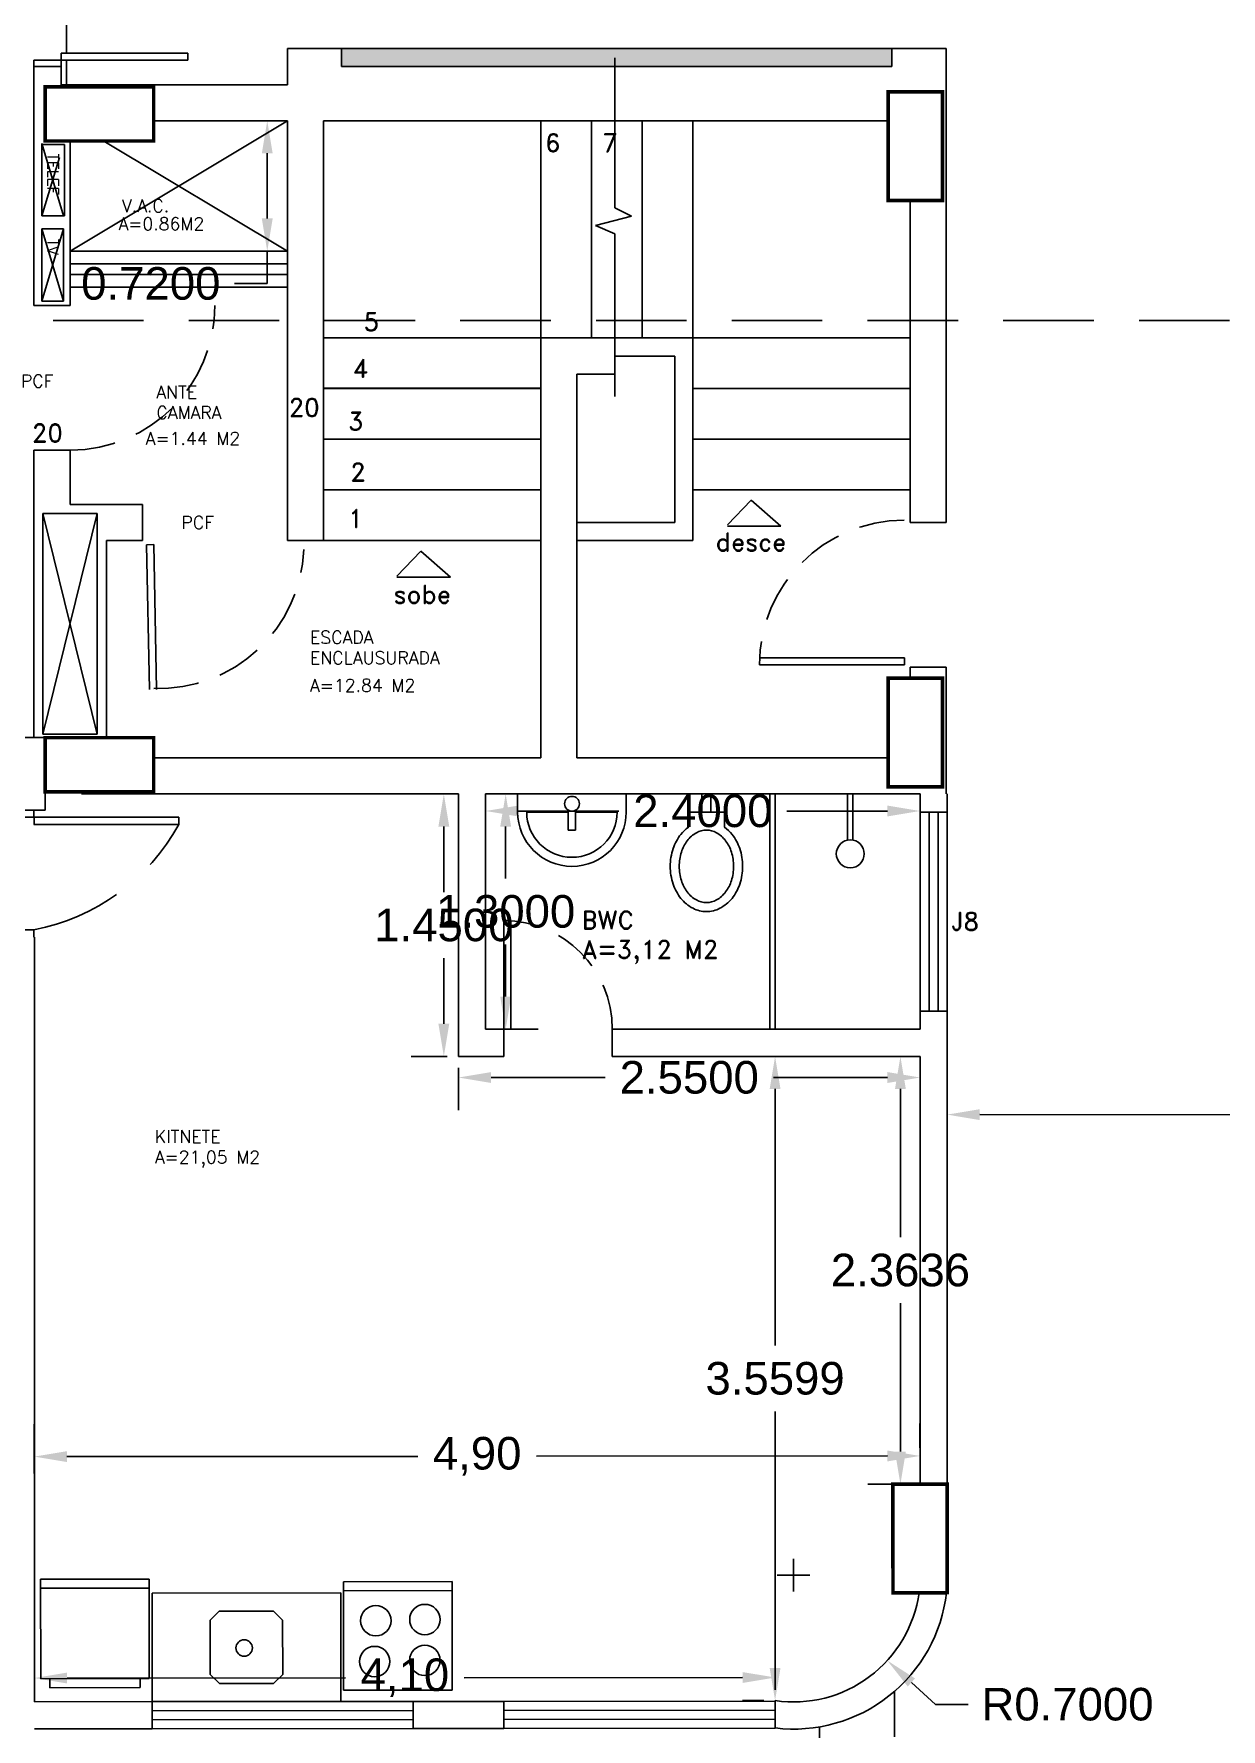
# Model space of a CAD drawing. Header units: millimetres. Extents: x 2200 to 2403, y 2380 to 2511.
# Drawn here: x 2308.25 to 2314.81, y 2430.22 to 2439.59 of the extents above; entities that cross this region are included whole.
import ezdxf

# ---------------------------------------------------------------- set-up
doc = ezdxf.new("R2010")
doc.units = ezdxf.units.MM
doc.linetypes.add('DASHED', pattern=[0.75, 0.5, -0.25])
doc.linetypes.add('HIDDEN', pattern=[0.375, 0.25, -0.125])
doc.layers.add('VERMELHO', color=1, linetype='DASHED')
doc.styles.add('ROMAND', font='romand', dxfattribs={"height": 0.1})
doc.styles.get("Standard").update_dxf_attribs({"font": 'arial.ttf'})
doc.dimstyles.get("Standard").update_dxf_attribs({"dimtxt": 0.18, "dimasz": 0.18, "dimexe": 0.18, "dimexo": 0.0625, "dimgap": 0.09, "dimtad": 0, "dimtih": 1, "dimtoh": 1, "dimdec": 4, "dimzin": 0, "dimdsep": 46, "dimtxsty": 'Standard', "dimcen": 0.09, "dimadec": 0, "dimazin": 0, "dimtfac": 1, "dimtdec": 4, "dimtofl": 0, "dimtmove": 0, "dimatfit": 3, "dimfxl": 1, "dimtolj": 1, "dimtzin": 0, "dimarcsym": 0})

# ---------------------------------------------------------------- blocks, each defined once
blk = doc.blocks.new('*D201')
at = {"color": 0, "lineweight": -2, "transparency": 16777216}
for p, q in [((2313.2985, 2434.1238), (2313.2983, 2433.4345)), ((2318.5375, 2434.1227), (2318.5374, 2433.4334)), ((2313.4784, 2433.6144), (2315.4716, 2433.614)), ((2318.3574, 2433.6134), (2316.3641, 2433.6138))]:
    blk.add_line(p, q, dxfattribs=at)
at = {"color": 0, "transparency": 16777216}
for points in [[(2313.4784, 2433.6444), (2313.4783, 2433.5844), (2313.2984, 2433.6145)], [(2318.3574, 2433.6434), (2318.3574, 2433.5834), (2318.5374, 2433.6134)]]:
    blk.add_solid(points, dxfattribs=at)
at = {"layer": 'DEFPOINTS', "color": 0, "transparency": 16777216}
for p in [(2313.2985, 2434.1863), (2318.5375, 2434.1852), (2318.5374, 2433.6134)]:
    blk.add_point(p, dxfattribs=at)
at = {"color": 0, "transparency": 16777216, "insert": (2315.9179, 2433.6139), "char_height": 0.18, "attachment_point": 5}
blk.add_mtext('\\A1;5.2391', dxfattribs=at)
blk = doc.blocks.new('*D173')
at = {"color": 0, "lineweight": -2, "transparency": 16777216}
for p, q in [((2309.5906, 2439.1063), (2309.362, 2439.1063)), ((2309.542, 2438.9263), (2309.542, 2438.5663)), ((2309.5906, 2438.3863), (2309.362, 2438.3863)), ((2309.542, 2438.3863), (2309.542, 2438.2063)), ((2309.542, 2438.2063), (2309.362, 2438.2063))]:
    blk.add_line(p, q, dxfattribs=at)
at = {"color": 0, "transparency": 16777216}
for points in [[(2309.512, 2438.9263), (2309.572, 2438.9263), (2309.542, 2439.1063)], [(2309.512, 2438.5663), (2309.572, 2438.5663), (2309.542, 2438.3863)]]:
    blk.add_solid(points, dxfattribs=at)
at = {"layer": 'DEFPOINTS', "color": 0, "transparency": 16777216}
for p in [(2309.6531, 2439.1063), (2309.542, 2438.3863), (2309.6531, 2438.3863)]:
    blk.add_point(p, dxfattribs=at)
at = {"color": 0, "transparency": 16777216, "insert": (2308.8987, 2438.2063), "char_height": 0.18, "attachment_point": 5}
blk.add_mtext('\\A1;0.7200', dxfattribs=at)
blk = doc.blocks.new('*D231')
at = {"color": 0, "lineweight": -2, "transparency": 16777216}
for p, q in [((2308.256, 2430.4326), (2308.2558, 2430.681)), ((2312.3484, 2430.4358), (2312.3482, 2430.6841)), ((2308.4359, 2430.5011), (2309.9751, 2430.5023)), ((2312.1684, 2430.504), (2310.6293, 2430.5028))]:
    blk.add_line(p, q, dxfattribs=at)
at = {"color": 0, "transparency": 16777216}
for points in [[(2308.4359, 2430.5311), (2308.436, 2430.4711), (2308.2559, 2430.501)], [(2312.1684, 2430.534), (2312.1684, 2430.474), (2312.3484, 2430.5041)]]:
    blk.add_solid(points, dxfattribs=at)
at = {"layer": 'DEFPOINTS', "color": 0, "transparency": 16777216}
for p in [(2312.3484, 2430.5041), (2308.256, 2430.3701), (2312.3485, 2430.3733)]:
    blk.add_point(p, dxfattribs=at)
at = {"color": 0, "transparency": 16777216, "insert": (2310.3022, 2430.5025), "char_height": 0.18, "attachment_point": 5}
blk.add_mtext('\\A1;4,10', dxfattribs=at)
blk = doc.blocks.new('*D232')
at = {"color": 0, "lineweight": -2, "transparency": 16777216}
for p, q in [((2308.2551, 2431.6315), (2308.2549, 2431.9046)), ((2313.1484, 2431.6352), (2313.1482, 2431.9083)), ((2308.435, 2431.7247), (2310.3746, 2431.7262)), ((2312.9684, 2431.7282), (2311.0288, 2431.7267))]:
    blk.add_line(p, q, dxfattribs=at)
at = {"color": 0, "transparency": 16777216}
for points in [[(2308.435, 2431.7547), (2308.435, 2431.6947), (2308.255, 2431.7246)], [(2312.9683, 2431.7582), (2312.9684, 2431.6982), (2313.1484, 2431.7283)]]:
    blk.add_solid(points, dxfattribs=at)
at = {"layer": 'DEFPOINTS', "color": 0, "transparency": 16777216}
for p in [(2308.255, 2431.7246), (2308.2551, 2431.569), (2313.1485, 2431.5727)]:
    blk.add_point(p, dxfattribs=at)
at = {"color": 0, "transparency": 16777216, "insert": (2310.7017, 2431.7265), "char_height": 0.18, "attachment_point": 5}
blk.add_mtext('\\A1;4,90', dxfattribs=at)
blk = doc.blocks.new('*D233')
at = {"color": 0, "lineweight": -2, "transparency": 16777216}
for p, q in [((2310.536, 2435.3863), (2310.3377, 2435.3863)), ((2310.5177, 2435.2063), (2310.5177, 2434.8432)), ((2310.5177, 2434.1163), (2310.5177, 2434.4794)), ((2310.536, 2433.9363), (2310.3377, 2433.9363))]:
    blk.add_line(p, q, dxfattribs=at)
at = {"color": 0, "transparency": 16777216}
for points in [[(2310.4877, 2435.2063), (2310.5477, 2435.2063), (2310.5177, 2435.3863)], [(2310.4877, 2434.1163), (2310.5477, 2434.1163), (2310.5177, 2433.9363)]]:
    blk.add_solid(points, dxfattribs=at)
at = {"layer": 'DEFPOINTS', "color": 0, "transparency": 16777216}
for p in [(2310.5177, 2435.3863), (2310.5985, 2435.3863), (2310.5985, 2433.9363)]:
    blk.add_point(p, dxfattribs=at)
at = {"color": 0, "transparency": 16777216, "insert": (2310.5177, 2434.6613), "char_height": 0.18, "attachment_point": 5}
blk.add_mtext('\\A1;1.4500', dxfattribs=at)
blk = doc.blocks.new('*D234')
at = {"color": 0, "lineweight": -2, "transparency": 16777216}
for p, q in [((2310.7485, 2435.3238), (2310.7485, 2435.1121)), ((2313.1485, 2435.3238), (2313.1485, 2435.1121)), ((2310.9285, 2435.2921), (2311.4836, 2435.2921)), ((2312.9685, 2435.2921), (2312.4133, 2435.2921))]:
    blk.add_line(p, q, dxfattribs=at)
at = {"color": 0, "transparency": 16777216}
for points in [[(2310.9285, 2435.3221), (2310.9285, 2435.2621), (2310.7485, 2435.2921)], [(2312.9685, 2435.3221), (2312.9685, 2435.2621), (2313.1485, 2435.2921)]]:
    blk.add_solid(points, dxfattribs=at)
at = {"layer": 'DEFPOINTS', "color": 0, "transparency": 16777216}
for p in [(2310.7485, 2435.3863), (2313.1485, 2435.3863), (2313.1485, 2435.2921)]:
    blk.add_point(p, dxfattribs=at)
at = {"color": 0, "transparency": 16777216, "insert": (2311.9485, 2435.2921), "char_height": 0.18, "attachment_point": 5}
blk.add_mtext('\\A1;2.4000', dxfattribs=at)
blk = doc.blocks.new('*D235')
at = {"color": 0, "lineweight": -2, "transparency": 16777216}
for p, q in [((2310.811, 2435.3863), (2311.0392, 2435.3863)), ((2310.8592, 2435.2063), (2310.8592, 2434.9183)), ((2310.8592, 2434.2663), (2310.8592, 2434.5544)), ((2310.811, 2434.0863), (2311.0392, 2434.0863))]:
    blk.add_line(p, q, dxfattribs=at)
at = {"color": 0, "transparency": 16777216}
for points in [[(2310.8292, 2435.2063), (2310.8892, 2435.2063), (2310.8592, 2435.3863)], [(2310.8292, 2434.2663), (2310.8892, 2434.2663), (2310.8592, 2434.0863)]]:
    blk.add_solid(points, dxfattribs=at)
at = {"layer": 'DEFPOINTS', "color": 0, "transparency": 16777216}
for p in [(2310.7485, 2435.3863), (2310.7485, 2434.0863), (2310.8592, 2434.0863)]:
    blk.add_point(p, dxfattribs=at)
at = {"color": 0, "transparency": 16777216, "insert": (2310.8592, 2434.7363), "char_height": 0.18, "attachment_point": 5}
blk.add_mtext('\\A1;1.3000', dxfattribs=at)
blk = doc.blocks.new('*D236')
at = {"color": 0, "lineweight": -2, "transparency": 16777216}
for p, q in [((2310.5985, 2433.8738), (2310.5985, 2433.6394)), ((2310.7785, 2433.8194), (2311.4086, 2433.8194)), ((2312.9685, 2433.8194), (2312.3383, 2433.8194)), ((2313.1485, 2433.8738), (2313.1485, 2433.6394))]:
    blk.add_line(p, q, dxfattribs=at)
at = {"color": 0, "transparency": 16777216}
for points in [[(2310.7785, 2433.8494), (2310.7785, 2433.7894), (2310.5985, 2433.8194)], [(2312.9685, 2433.8494), (2312.9685, 2433.7894), (2313.1485, 2433.8194)]]:
    blk.add_solid(points, dxfattribs=at)
at = {"layer": 'DEFPOINTS', "color": 0, "transparency": 16777216}
for p in [(2310.5985, 2433.9363), (2313.1485, 2433.9363), (2310.5985, 2433.8194)]:
    blk.add_point(p, dxfattribs=at)
at = {"color": 0, "transparency": 16777216, "insert": (2311.8735, 2433.8194), "char_height": 0.18, "attachment_point": 5}
blk.add_mtext('\\A1;2.5500', dxfattribs=at)
blk = doc.blocks.new('*D237')
at = {"color": 0, "lineweight": -2, "transparency": 16777216}
for p, q in [((2312.286, 2433.9363), (2312.1677, 2433.9363)), ((2312.3477, 2433.7563), (2312.3477, 2432.3383)), ((2312.3477, 2430.5564), (2312.3477, 2431.9744)), ((2312.286, 2430.3764), (2312.1677, 2430.3764))]:
    blk.add_line(p, q, dxfattribs=at)
at = {"color": 0, "transparency": 16777216}
for points in [[(2312.3177, 2433.7563), (2312.3777, 2433.7563), (2312.3477, 2433.9363)], [(2312.3177, 2430.5564), (2312.3777, 2430.5564), (2312.3477, 2430.3764)]]:
    blk.add_solid(points, dxfattribs=at)
at = {"layer": 'DEFPOINTS', "color": 0, "transparency": 16777216}
for p in [(2312.3477, 2433.9363), (2312.3485, 2433.9363), (2312.3485, 2430.3764)]:
    blk.add_point(p, dxfattribs=at)
at = {"color": 0, "transparency": 16777216, "insert": (2312.3477, 2432.1564), "char_height": 0.18, "attachment_point": 5}
blk.add_mtext('\\A1;3.5599', dxfattribs=at)
blk = doc.blocks.new('*D238')
at = {"color": 0, "lineweight": -2, "transparency": 16777216}
for p, q in [((2312.4499, 2430.979), (2312.4499, 2431.159)), ((2312.3599, 2431.069), (2312.5399, 2431.069)), ((2313.2338, 2430.3555), (2313.1007, 2430.4767)), ((2313.4138, 2430.3555), (2313.2338, 2430.3555))]:
    blk.add_line(p, q, dxfattribs=at)
at = {"color": 0, "transparency": 16777216}
blk.add_solid([(2313.1209, 2430.4989), (2313.0805, 2430.4545), (2312.9676, 2430.5978)], dxfattribs=at)
at = {"layer": 'DEFPOINTS', "color": 0, "transparency": 16777216}
for p in [(2312.4499, 2431.069), (2312.9676, 2430.5978)]:
    blk.add_point(p, dxfattribs=at)
at = {"color": 0, "transparency": 16777216, "insert": (2313.9633, 2430.3555), "char_height": 0.18, "attachment_point": 5}
blk.add_mtext('\\A1;R0.7000', dxfattribs=at)
blk = doc.blocks.new('*D239')
at = {"color": 0, "lineweight": -2, "transparency": 16777216}
for p, q in [((2313.086, 2433.9363), (2312.8601, 2433.9363)), ((2313.0401, 2433.7563), (2313.0401, 2432.9365)), ((2313.0401, 2431.7527), (2313.0401, 2432.5726)), ((2313.086, 2431.5727), (2312.8601, 2431.5727))]:
    blk.add_line(p, q, dxfattribs=at)
at = {"color": 0, "transparency": 16777216}
for points in [[(2313.0101, 2433.7563), (2313.0701, 2433.7563), (2313.0401, 2433.9363)], [(2313.0101, 2431.7527), (2313.0701, 2431.7527), (2313.0401, 2431.5727)]]:
    blk.add_solid(points, dxfattribs=at)
at = {"layer": 'DEFPOINTS', "color": 0, "transparency": 16777216}
for p in [(2313.0401, 2433.9363), (2313.1485, 2433.9363), (2313.1485, 2431.5727)]:
    blk.add_point(p, dxfattribs=at)
at = {"color": 0, "transparency": 16777216, "insert": (2313.0401, 2432.7545), "char_height": 0.18, "attachment_point": 5}
blk.add_mtext('\\A1;2.3636', dxfattribs=at)

msp = doc.modelspace()

# ---------------------------------------------------------------- linework, layer by layer
at = {"color": 4}
for p, q in [((2308.43323, 2439.48043), (2308.43381, 2440.23543)), ((2308.4331, 2439.30543), (2308.4332, 2439.44043)), ((2308.41707, 2438.58079), (2308.29707, 2438.98079)), ((2308.29707, 2438.98079), (2308.29707, 2438.58079)), ((2308.42186, 2438.97565), (2308.3031, 2438.97565)), ((2308.42186, 2438.97565), (2308.42186, 2438.58079)), ((2308.39388, 2438.90347), (2308.29707, 2438.58079)), ((2308.29707, 2438.58079), (2308.42186, 2438.58079)), ((2308.29707, 2438.50861), (2308.29707, 2438.10861)), ((2308.41707, 2438.50861), (2308.29707, 2438.10861)), ((2308.41707, 2438.10861), (2308.29707, 2438.50861)), ((2308.29707, 2438.50861), (2308.41707, 2438.50861)), ((2308.41707, 2438.50861), (2308.41707, 2438.10861)), ((2309.6531, 2438.38633), (2308.4531, 2438.38633)), ((2308.29707, 2438.10861), (2308.41707, 2438.10861)), ((2309.6531, 2438.18633), (2308.4531, 2438.18633)), ((2310.92544, 2435.38633), (2310.92544, 2435.28633)), ((2311.52544, 2435.28633), (2311.52544, 2435.38633)), ((2311.94347, 2435.28633), (2311.94347, 2435.38633)), ((2311.99347, 2435.28633), (2311.99347, 2435.38633)), ((2312.31847, 2434.08633), (2312.31847, 2435.38633)), ((2312.34847, 2434.08633), (2312.34847, 2435.38633)), ((2312.74797, 2435.1312), (2312.74742, 2435.38633)), ((2312.77797, 2435.1312), (2312.77742, 2435.3864)), ((2310.97544, 2435.28633), (2311.20544, 2435.28633)), ((2311.20544, 2435.29618), (2311.20544, 2435.18633)), ((2311.24544, 2435.29618), (2311.24544, 2435.18633)), ((2311.24544, 2435.28633), (2311.47544, 2435.28633)), ((2313.14847, 2435.28633), (2313.14847, 2434.18633)), ((2313.29847, 2435.28633), (2313.29847, 2434.18633)), ((2311.24544, 2435.18633), (2311.20544, 2435.18633)), ((2309.96293, 2431.03357), (2309.96293, 2430.43357)), ((2310.56293, 2431.03403), (2310.56293, 2430.43403)), ((2308.90559, 2430.97064), (2309.94847, 2430.97144)), ((2309.94847, 2430.37194), (2309.94847, 2430.97144)), ((2309.27711, 2430.87093), (2309.22715, 2430.82089)), ((2309.22715, 2430.82089), (2309.22738, 2430.52089)), ((2309.27711, 2430.87093), (2309.57711, 2430.87116)), ((2309.62715, 2430.82119), (2309.57711, 2430.87116)), ((2309.62715, 2430.82119), (2309.62738, 2430.52119)), ((2309.22738, 2430.52089), (2309.27741, 2430.47093)), ((2309.57741, 2430.47116), (2309.62738, 2430.52119)), ((2309.27741, 2430.47093), (2309.57741, 2430.47116)), ((2308.90605, 2430.37064), (2310.34847, 2430.37175)), ((2310.84847, 2430.37213), (2312.34847, 2430.37327)), ((2308.90616, 2430.22064), (2310.34859, 2430.22175)), ((2310.84847, 2430.22213), (2312.34847, 2430.22327))]:
    msp.add_line(p, q, dxfattribs=at)
at = {"color": 3}
for p, q in [((2308.2532, 2439.44043), (2308.25317, 2439.40543)), ((2308.2532, 2439.44043), (2308.4032, 2439.44043)), ((2308.4032, 2439.44043), (2308.40317, 2439.40543)), ((2308.4032, 2439.48043), (2309.1032, 2439.48043)), ((2308.4032, 2439.44043), (2308.4032, 2439.48043)), ((2309.1032, 2439.44043), (2308.4032, 2439.44043)), ((2309.1032, 2439.48043), (2309.1032, 2439.44043)), ((2311.46156, 2437.90633), (2311.8931, 2437.90633)), ((2311.8931, 2437.90633), (2311.8931, 2436.78633)), ((2311.46156, 2437.80633), (2311.7931, 2437.80633)), ((2311.7931, 2437.80633), (2311.7931, 2436.88633)), ((2311.7931, 2436.88633), (2311.2531, 2436.88633)), ((2308.87505, 2436.76334), (2308.91504, 2436.76412)), ((2308.89062, 2435.96349), (2308.87505, 2436.76334)), ((2308.91504, 2436.76412), (2308.93062, 2435.96427)), ((2311.8931, 2436.78633), (2311.2531, 2436.78633)), ((2312.26174, 2436.13933), (2313.06174, 2436.13933)), ((2313.06174, 2436.09933), (2312.26174, 2436.09933)), ((2313.06174, 2436.13933), (2313.06174, 2436.09933)), ((2310.84847, 2434.68633), (2310.88847, 2434.68633)), ((2310.84847, 2434.08633), (2310.84847, 2434.68633)), ((2310.88847, 2434.08633), (2310.88847, 2434.68633)), ((2310.84847, 2434.08633), (2310.88847, 2434.08633))]:
    msp.add_line(p, q, dxfattribs=at)
for p, q in [((2309.6531, 2439.30543), (2309.6531, 2439.50543)), ((2313.2931, 2439.50543), (2309.6531, 2439.50543)), ((2309.9531, 2439.40543), (2309.9531, 2439.50543)), ((2312.9931, 2439.50543), (2312.9931, 2439.40543)), ((2313.2931, 2439.50543), (2313.2931, 2436.88633)), ((2308.2531, 2439.30543), (2308.25317, 2439.40543)), ((2308.40317, 2439.40543), (2308.25317, 2439.40543)), ((2308.4031, 2439.30543), (2308.40317, 2439.40543)), ((2312.9931, 2439.40543), (2309.9531, 2439.40543)), ((2308.2531, 2439.30543), (2308.2531, 2438.08633)), ((2309.6531, 2439.30543), (2308.4031, 2439.30543)), ((2309.6531, 2439.10633), (2308.91458, 2439.10633)), ((2309.6531, 2438.18633), (2309.6531, 2439.10633)), ((2309.8531, 2439.10633), (2309.8531, 2436.78633)), ((2312.97185, 2439.10633), (2309.8531, 2439.10633)), ((2308.4531, 2438.99433), (2308.4531, 2438.18633)), ((2313.0931, 2436.88633), (2313.0931, 2438.66562)), ((2313.29257, 2438.4897), (2313.2931, 2438.48917)), ((2308.4531, 2438.18633), (2308.4531, 2438.08633)), ((2309.6531, 2436.78633), (2309.6531, 2438.18633)), ((2308.4531, 2438.08633), (2308.2531, 2438.08633)), ((2311.0531, 2437.90633), (2311.46156, 2437.90633)), ((2311.0531, 2435.58633), (2311.0531, 2437.90633)), ((2311.2531, 2437.70633), (2311.46156, 2437.70633)), ((2311.2531, 2435.58633), (2311.2531, 2437.70633)), ((2308.4531, 2437.28633), (2308.2531, 2437.28633)), ((2308.2531, 2437.28633), (2308.2531, 2435.69743)), ((2308.4531, 2436.98633), (2308.4531, 2437.28633)), ((2308.8531, 2436.98633), (2308.4531, 2436.98633)), ((2308.8531, 2436.78633), (2308.8531, 2436.98633)), ((2313.0931, 2436.88633), (2313.2931, 2436.88633)), ((2308.6531, 2436.78633), (2308.6531, 2435.69743)), ((2308.6531, 2436.78633), (2308.8531, 2436.78633)), ((2309.8531, 2436.78633), (2309.6531, 2436.78633)), ((2313.0931, 2436.08633), (2313.2931, 2436.08633)), ((2313.0931, 2436.02614), (2313.0931, 2436.08633)), ((2313.2931, 2436.08633), (2313.2931, 2435.38633)), ((2308.31458, 2435.69743), (2308.10301, 2435.69743)), ((2308.91458, 2435.58633), (2311.0531, 2435.58633)), ((2311.2531, 2435.58633), (2312.97185, 2435.58633)), ((2308.31458, 2435.39743), (2308.31458, 2435.29743)), ((2308.31458, 2435.29743), (2308.10301, 2435.29743)), ((2310.59847, 2435.38633), (2308.51562, 2435.38633)), ((2310.59847, 2433.93633), (2310.59847, 2435.38633)), ((2310.74847, 2435.38633), (2313.14847, 2435.38633)), ((2310.74847, 2434.08633), (2310.74847, 2435.38633)), ((2311.99347, 2435.38633), (2311.94347, 2435.38633)), ((2313.14847, 2435.28633), (2313.14847, 2435.38633)), ((2313.29847, 2435.28633), (2313.29847, 2435.38633)), ((2309.05301, 2435.25743), (2309.05301, 2435.21743)), ((2313.14847, 2435.28633), (2313.29847, 2435.28633)), ((2308.25605, 2430.37015), (2308.25605, 2434.59588)), ((2313.29847, 2434.18633), (2313.14847, 2434.18633)), ((2313.14847, 2434.08633), (2313.14847, 2434.18633)), ((2313.29847, 2431.57273), (2313.29847, 2434.18633)), ((2310.84847, 2434.08633), (2310.74847, 2434.08633)), ((2310.84847, 2433.93633), (2310.84847, 2434.08633)), ((2311.44847, 2433.93633), (2311.44847, 2434.08633)), ((2313.14847, 2434.08633), (2311.44847, 2434.08633)), ((2310.84847, 2433.93633), (2310.59847, 2433.93633)), ((2313.14847, 2433.93633), (2311.44847, 2433.93633)), ((2313.14847, 2431.57273), (2313.14847, 2433.93633)), ((2308.25605, 2430.37015), (2308.90605, 2430.37064)), ((2310.34847, 2430.37175), (2310.84847, 2430.37213)), ((2310.34847, 2430.22175), (2310.34847, 2430.37175)), ((2310.84847, 2430.22213), (2310.84847, 2430.37213)), ((2312.34847, 2430.22512), (2312.34847, 2430.37644)), ((2308.25616, 2430.22015), (2308.90616, 2430.22064)), ((2310.34847, 2430.22175), (2310.84847, 2430.22213))]:
    msp.add_line(p, q)
at = {"color": 1}
for p, q in [((2311.46156, 2439.45349), (2311.46156, 2438.62595)), ((2309.6531, 2439.10633), (2308.4531, 2438.38633)), ((2311.0531, 2439.10633), (2311.0531, 2437.90633)), ((2311.3331, 2439.10633), (2311.3331, 2437.90633)), ((2311.6131, 2439.10633), (2311.6131, 2437.90633)), ((2311.8931, 2439.10633), (2311.8931, 2437.90633)), ((2309.6531, 2438.38633), (2308.63977, 2438.99433)), ((2311.55357, 2438.57998), (2311.35641, 2438.52744)), ((2311.46156, 2438.62595), (2311.55357, 2438.57998)), ((2311.35641, 2438.52744), (2311.46156, 2438.48146)), ((2311.46156, 2438.48146), (2311.46156, 2437.58168)), ((2309.6531, 2438.31633), (2308.4531, 2438.31633)), ((2309.6531, 2438.25633), (2308.4531, 2438.25633)), ((2311.0531, 2437.90633), (2309.8531, 2437.90633)), ((2313.0931, 2437.90633), (2311.8931, 2437.90633)), ((2311.05297, 2437.62833), (2309.85297, 2437.62777)), ((2311.0531, 2437.62633), (2309.8531, 2437.62633)), ((2313.0931, 2437.62633), (2311.8931, 2437.62633)), ((2311.0531, 2437.34633), (2309.8531, 2437.34633)), ((2311.0531, 2437.34633), (2309.8531, 2437.34633)), ((2313.0931, 2437.34633), (2311.8931, 2437.34633)), ((2313.0931, 2437.34633), (2311.8931, 2437.34633)), ((2311.0531, 2437.06633), (2309.8531, 2437.06633)), ((2313.0931, 2437.06633), (2311.8931, 2437.06633)), ((2312.21603, 2437.01058), (2312.08458, 2436.87265)), ((2312.38033, 2436.86608), (2312.21603, 2437.01058)), ((2308.6031, 2436.93633), (2308.3031, 2435.7161)), ((2308.6031, 2435.7161), (2308.3031, 2436.93633)), ((2308.3031, 2436.93633), (2308.3031, 2435.7161)), ((2308.6031, 2436.93633), (2308.3031, 2436.93633)), ((2308.6031, 2436.93633), (2308.6031, 2435.7161)), ((2312.08458, 2436.86608), (2312.38033, 2436.86608)), ((2311.0531, 2436.78633), (2309.8531, 2436.78633)), ((2310.3903, 2436.72788), (2310.25886, 2436.58996)), ((2310.5546, 2436.58339), (2310.3903, 2436.72788)), ((2310.25886, 2436.58339), (2310.5546, 2436.58339)), ((2308.6031, 2435.7161), (2308.3031, 2435.7161)), ((2308.6031, 2435.7161), (2308.3031, 2435.7161)), ((2308.25301, 2435.25743), (2308.25301, 2435.29743)), ((2308.10301, 2435.25743), (2308.25301, 2435.25743)), ((2308.25301, 2435.25743), (2309.05301, 2435.25743)), ((2309.05301, 2435.21743), (2308.25301, 2435.21743)), ((2308.25389, 2435.21743), (2308.25389, 2435.25743)), ((2313.19847, 2435.28633), (2313.19847, 2434.18633)), ((2313.24847, 2435.28633), (2313.24847, 2434.18633)), ((2308.10301, 2434.63588), (2308.25301, 2434.63588)), ((2308.25301, 2434.59588), (2308.25301, 2434.63588)), ((2308.90609, 2430.32064), (2310.34851, 2430.32175)), ((2308.90613, 2430.27064), (2310.34855, 2430.27175)), ((2310.84847, 2430.32213), (2312.34847, 2430.32327)), ((2310.84847, 2430.27213), (2312.34847, 2430.27327)), ((2312.59369, 2430.23129), (2312.59369, 2426.51733))]:
    msp.add_line(p, q, dxfattribs=at)
at = {"linetype": 'DASHED'}
msp.add_line((2292.60859, 2438.00257), (2326.78561, 2438.00257), dxfattribs=at)
at = {"color": 4, "linetype": 'Continuous'}
for p, q in [((2308.88985, 2431.04804), (2308.28985, 2431.04758)), ((2308.28985, 2431.04758), (2308.29027, 2430.49758)), ((2308.88989, 2430.99804), (2308.28989, 2430.99758)), ((2308.88985, 2431.04804), (2308.89027, 2430.49804)), ((2309.96293, 2431.03357), (2310.56293, 2431.03403)), ((2308.90559, 2430.97064), (2308.90605, 2430.37064)), ((2309.96297, 2430.98357), (2310.56297, 2430.98403)), ((2308.89027, 2430.49804), (2308.29027, 2430.49758)), ((2308.34027, 2430.49762), (2308.34031, 2430.44762)), ((2308.84031, 2430.448), (2308.34031, 2430.44762)), ((2308.84027, 2430.498), (2308.84031, 2430.448)), ((2309.96293, 2430.43357), (2310.56293, 2430.43403))]:
    msp.add_line(p, q, dxfattribs=at)
at = {"color": 1, "linetype": 'HIDDEN'}
msp.add_line((2313.0067, 2430.42679), (2313.0067, 2426.53694), dxfattribs=at)
at = {"linetype": 'Continuous'}
msp.add_line((2308.90605, 2430.37064), (2308.90616, 2430.22064), dxfattribs=at)
at = {"const_width": 0.02}
for points in [[(2308.31458, 2439.29433), (2308.91458, 2439.29433), (2308.91458, 2438.99433), (2308.31458, 2438.99433)], [(2308.31458, 2439.29433), (2308.91458, 2439.29433), (2308.91458, 2438.99433), (2308.31458, 2438.99433)], [(2313.27185, 2439.26562), (2313.27185, 2438.66562), (2312.97185, 2438.66562), (2312.97185, 2439.26562)], [(2313.27185, 2435.42614), (2313.27185, 2436.02614), (2312.97185, 2436.02614), (2312.97185, 2435.42614)], [(2308.31458, 2435.39743), (2308.91458, 2435.39743), (2308.91458, 2435.69743), (2308.31458, 2435.69743)], [(2308.31458, 2435.39743), (2308.91458, 2435.39743), (2308.91458, 2435.69743), (2308.31458, 2435.69743)], [(2312.99847, 2431.57239), (2312.99915, 2430.97239), (2313.29915, 2430.97273), (2313.29847, 2431.57273)]]:
    msp.add_lwpolyline(points, close=True, dxfattribs=at)
at = {"color": 4}
for points in [[(2311.78429, 2434.88832, 0.0889227), (2311.82705, 2434.80955, 0.1049567), (2311.89431, 2434.75439, 0.1200112), (2311.96847, 2434.73633, 0.1200112), (2312.04264, 2434.75439, 0.1049567), (2312.1099, 2434.80955, 0.0889227), (2312.15266, 2434.88832, 0.0801669), (2312.16847, 2434.98633, 0.0801669), (2312.15266, 2435.08434, 0.0889227), (2312.1099, 2435.16311, 0.0684753), (2312.06847, 2435.20242), (2312.06847, 2435.28633), (2311.86847, 2435.28633), (2311.86847, 2435.20242, 0.0684753), (2311.82705, 2435.16311, 0.0889227), (2311.78429, 2435.08434, 0.0801669), (2311.76847, 2434.98633, 0.0801669)], [(2311.96847, 2434.78633, 0.1268224), (2312.02351, 2434.80052, 0.10607), (2312.07454, 2434.84491, 0.0857828), (2312.10651, 2434.90748, 0.0754446), (2312.11847, 2434.98633, 0.0754446), (2312.10651, 2435.06518, 0.0857828), (2312.07454, 2435.12775, 0.10607), (2312.02351, 2435.17214, 0.1268224), (2311.96847, 2435.18633, 0.1268224), (2311.91344, 2435.17214, 0.10607), (2311.86241, 2435.12775, 0.0857828), (2311.83044, 2435.06518, 0.0754446), (2311.81847, 2434.98633, 0.0754446), (2311.83044, 2434.90748, 0.0857828), (2311.86241, 2434.84491, 0.10607), (2311.91344, 2434.80052, 0.1268224)]]:
    msp.add_lwpolyline(points, format="xyb", close=True, dxfattribs=at)
for centre, radius in [((2311.22544, 2435.33191), 0.04095), ((2312.76297, 2435.05552), 0.07715), ((2310.14192, 2430.81803), 0.08386), ((2310.41285, 2430.82448), 0.08386), ((2309.41463, 2430.66721), 0.04526), ((2310.13547, 2430.59241), 0.08386), ((2310.41285, 2430.59885), 0.08386)]:
    msp.add_circle(centre, radius, dxfattribs=at)
at = {"color": 3, "linetype": 'HIDDEN'}
for centre, radius, start, end in [((2308.4531, 2438.08633), 0.8, 270.125246, 0), ((2313.06174, 2436.09933), 0.8, 90.125246, 180), ((2308.94474, 2436.76943), 0.8, 267.872202, 357.746956), ((2310.84847, 2434.08633), 0.6, 0, 90)]:
    msp.add_arc(centre, radius, start, end, dxfattribs=at)
at = {"color": 4}
for radius in [0.3, 0.25]:
    msp.add_arc((2311.22544, 2435.28633), radius, 180, 0, dxfattribs=at)
for radius, start, end in [(0.85, 263.145774, 353.493453), (0.7, 261.667509, 352.076951)]:
    msp.add_arc((2312.44992, 2431.06905), radius, start, end)
at = {"color": 1}
msp.add_solid([(2309.9531, 2439.50543), (2309.9531, 2439.40543), (2312.9931, 2439.50543), (2312.9931, 2439.40543)], dxfattribs=at)
at = {"layer": 'VERMELHO'}
msp.add_arc((2308.03442, 2435.77761), 1.16247, 280.838436, 331.19106, dxfattribs=at)

# ---------------------------------------------------------------- texts
at = {"color": 1, "style": 'ROMAND'}
for s, height, p in [('6', 0.1, (2311.07625, 2438.93422)), ('7', 0.1, (2311.39393, 2438.93422)), ('V.A.C.', 0.07, (2308.73966, 2438.60118)), ('A=0.86M2', 0.07, (2308.72034, 2438.50215)), ('5', 0.1, (2310.07433, 2437.94518)), ('4', 0.1, (2310.01324, 2437.68877)), ('PCF', 0.07, (2308.18103, 2437.63303)), ('ANTE', 0.07, (2308.92952, 2437.57162)), ('20', 0.1, (2309.66057, 2437.47172)), ('CAMARA', 0.07, (2308.92952, 2437.45829)), ('3', 0.1, (2309.9888, 2437.39572)), ('20', 0.1, (2308.24177, 2437.3307)), ('A=1.44 M2', 0.07, (2308.87071, 2437.31639)), ('2', 0.1, (2310.00102, 2437.11488)), ('PCF', 0.07, (2309.0678, 2436.85124)), ('1', 0.1, (2309.9888, 2436.85847)), ('desce', 0.1, (2312.01886, 2436.72816)), ('sobe', 0.1, (2310.23914, 2436.4389)), ('ESCADA', 0.07, (2309.77796, 2436.21687)), ('ENCLAUSURADA', 0.07, (2309.77796, 2436.10354)), ('A=12.84 M2', 0.07, (2309.77831, 2435.95154)), ('BWC', 0.1, (2311.28033, 2434.63935)), ('J8', 0.1, (2313.31592, 2434.63176)), ('A=3,12 M2', 0.1, (2311.28033, 2434.47745)), ('KITNETE', 0.07, (2308.92089, 2433.45767)), ('A=21,05 M2', 0.07, (2308.92089, 2433.34433))]:
    msp.add_text(s, height=height, dxfattribs=at).set_placement(p)
msp.add_text('TELEF     TV', height=0.06, rotation=270, dxfattribs=at).set_placement((2308.32833, 2438.92485))

# ---------------------------------------------------------------- dimensions: what is measured, and where the dimension line sits
at = {"color": 1}
dim = msp.add_aligned_dim(p1=(2309.6531, 2439.10633), p2=(2309.6531, 2438.38633), distance=-0.11107, dimstyle='Standard', dxfattribs=at)
dim.commit()
dim.dimension.update_dxf_attribs({"geometry": '*D173', "text_midpoint": (2308.8987, 2438.20633)})
for p1, p2, distance, picture, middle in [((2310.74847, 2435.38633), (2313.14847, 2435.38633), -0.09419, '*D234', (2311.94847, 2435.29214)), ((2310.59847, 2433.93633), (2310.59847, 2435.38633), 0.08078, '*D233', (2310.5177, 2434.66133)), ((2310.74847, 2435.38633), (2310.74847, 2434.08633), 0.11069, '*D235', (2310.85916, 2434.73633)), ((2313.29847, 2434.18633), (2318.53752, 2434.18523), -0.57185, '*D201', (2315.91788, 2433.61394)), ((2313.14847, 2433.93633), (2310.59847, 2433.93633), 0.11693, '*D236', (2311.87347, 2433.8194)), ((2312.34847, 2430.37644), (2312.34847, 2433.93633), 0.00074, '*D237', (2312.34773, 2432.15638)), ((2313.14847, 2431.57273), (2313.14847, 2433.93633), 0.10838, '*D239', (2313.04009, 2432.75453))]:
    dim = msp.add_aligned_dim(p1=p1, p2=p2, distance=distance, dimstyle='Standard')
    dim.commit()
    dim.dimension.update_dxf_attribs({"geometry": picture, "text_midpoint": middle})
for p1, p2, distance, text, picture, middle in [((2313.14847, 2431.57273), (2308.25513, 2431.569), -0.1556, '4,90', '*D232', (2310.70169, 2431.72647)), ((2308.25605, 2430.37015), (2312.34847, 2430.37327), 0.13082, '4,10', '*D231', (2310.30216, 2430.50253))]:
    dim = msp.add_aligned_dim(p1=p1, p2=p2, distance=distance, text=text, dimstyle='Standard')
    dim.commit()
    dim.dimension.update_dxf_attribs({"geometry": picture, "text_midpoint": middle})
dim = msp.add_radius_dim(center=(2312.44992, 2431.06905), mpoint=(2312.96758, 2430.59785), dimstyle='Standard')
dim.commit()
dim.dimension.update_dxf_attribs({"geometry": '*D238', "text_midpoint": (2313.96326, 2430.35552)})

doc.saveas('drawing.dxf')
